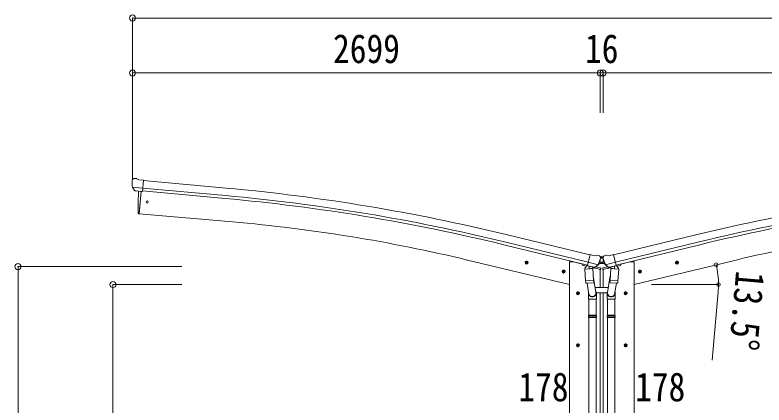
# Model space of a CAD drawing. Units: millimetres at full size. Extents: x -9783 to 9892, y -6828 to 6752.
# Drawn here: x -7562 to -3241, y -2162 to 85 of the extents above; entities that cross this region are included whole.
import ezdxf
from ezdxf.enums import TextEntityAlignment as Align

# ---------------------------------------------------------------- set-up
doc = ezdxf.new("R2010")
doc.units = ezdxf.units.MM
doc.header["$LTSCALE"] = 35
doc.header["$PDMODE"] = 32
doc.header["$PDSIZE"] = 35
for name, color, linetype, lineweight in [('0-1_本体', 4, 'Continuous', 9), ('0-2_部品', 7, 'Continuous', 9), ('0-7_合掌部品', 3, 'Continuous', 9), ('0-A_寸法', 6, 'Continuous', 9)]:
    doc.layers.add(name, color=color, linetype=linetype, lineweight=lineweight)
doc.styles.add('ＭＳ ゴシック', font='')
doc.styles.get('ＭＳ ゴシック').set_extended_font_data('MS Gothic')

msp = doc.modelspace()

# ---------------------------------------------------------------- linework, layer by layer
at = {"layer": '0-1_本体'}
for p, q in [((-6821.89, -868.93), (-6344.37, -912.13)), ((-6834.35, -931.09), (-6845.6, -1059.69)), ((-6827.12, -928.7), (-6349.78, -971.89)), ((-6825.65, -911.93), (-6348.26, -955.12)), ((-6845.6, -1059.69), (-6307.66, -1106.76)), ((-4245.05, -1297.75), (-4727.92, -1180.27)), ((-4108.52, -1297.75), (-3625.65, -1180.27)), ((-4259.06, -1356.09), (-4742.11, -1238.61)), ((-4255.12, -1339.72), (-4738.13, -1222.25)), ((-4098.45, -1339.72), (-3615.44, -1222.25)), ((-4094.51, -1356.09), (-3611.46, -1238.61)), ((-4951.66, -1326.71), (-4363.61, -1467.89)), ((-4363.58, -1337.9), (-4363.58, -4217.9)), ((-4363.58, -1337.9), (-4339.58, -1337.9)), ((-4287.57, -1350.38), (-4339.58, -1337.9)), ((-4066, -1350.38), (-4013.99, -1337.9)), ((-3989.99, -1337.9), (-4013.99, -1337.9)), ((-3989.99, -1337.9), (-3989.99, -4217.9)), ((-3401.91, -1326.71), (-3989.96, -1467.89)), ((-4185.58, -1485.74), (-4185.58, -1381.34)), ((-4167.99, -1485.74), (-4167.99, -1381.34)), ((-4185.58, -4217.9), (-4185.58, -1515.74)), ((-4167.99, -4217.9), (-4167.99, -1515.74))]:
    msp.add_line(p, q, dxfattribs=at)
for centre, radius, start, end in [((-7340.5, -11922.14), 11054.98, 76.33027, 84.83134), ((-1013.07, -11922.14), 11054.98, 95.16866, 103.66973), ((-7340.5, -11922.14), 10994.98, 76.33027, 84.83026), ((-7340.5, -11922.14), 11011.82, 76.33027, 84.83026), ((-1013.07, -11922.14), 11011.82, 95.16974, 103.66973), ((-1013.07, -11922.14), 10994.98, 95.16974, 103.66973), ((-7106.67, -10322.41), 9250.23, 76.52809, 85.04475), ((-1246.9, -10322.41), 9250.23, 94.95525, 103.47191)]:
    msp.add_arc(centre, radius, start, end, dxfattribs=at)
at = {"layer": '0-2_部品'}
for p, q in [((-6885.11, -864.16), (-6885.23, -865.5)), ((-6884.05, -862.12), (-6878.56, -857.51)), ((-6874.91, -856.36), (-6861.25, -857.56)), ((-6848.29, -864.72), (-6860.01, -857.95)), ((-6884.58, -907.01), (-6825.67, -912.16)), ((-6848.29, -864.72), (-6821.72, -867.04)), ((-6827.38, -931.7), (-6821.72, -867.04)), ((-6873.33, -926.49), (-6884.27, -907.55)), ((-6870.95, -927.89), (-6863.24, -928.56)), ((-6845.4, -1057.42), (-6834.35, -931.09)), ((-6837.34, -930.83), (-6827.38, -931.7)), ((-6848.26, -1059.8), (-6845.65, -1060.19)), ((-6845.65, -1060.19), (-6845.4, -1057.42)), ((-4218.65, -1302.01), (-4244.58, -1295.79)), ((-4134.92, -1302.01), (-4108.99, -1295.79)), ((-4601.08, -1344.13), (-4620.53, -1339.46)), ((-4618.11, -1340.04), (-4612.94, -1334.6)), ((-4613.14, -1351.52), (-4608.47, -1332.07)), ((-4612.94, -1334.6), (-4605.64, -1336.35)), ((-4605.64, -1336.35), (-4603.51, -1343.55)), ((-4218.65, -1302.01), (-4205.39, -1299.31)), ((-4190.9, -1302.5), (-4204.09, -1299.34)), ((-4187.81, -1304.75), (-4183.95, -1311.05)), ((-4183.59, -1313.33), (-4183.87, -1314.48)), ((-4169.98, -1313.33), (-4169.7, -1314.48)), ((-4165.76, -1304.75), (-4169.62, -1311.05)), ((-4162.67, -1302.5), (-4149.48, -1299.34)), ((-4134.92, -1302.01), (-4148.18, -1299.31)), ((-3752.49, -1344.13), (-3733.04, -1339.46)), ((-3747.93, -1336.35), (-3750.06, -1343.55)), ((-3740.63, -1334.6), (-3747.93, -1336.35)), ((-3740.43, -1351.52), (-3745.1, -1332.07)), ((-3735.46, -1340.04), (-3740.63, -1334.6)), ((-4615.98, -1347.24), (-4618.11, -1340.04)), ((-4287.57, -1349.16), (-4287.57, -1352.91)), ((-4264.6, -1362.37), (-4283.74, -1357.77)), ((-4274.72, -1379.19), (-4229.03, -1375.99)), ((-4270.05, -1446.02), (-4274.72, -1379.19)), ((-4260.3, -1357.42), (-4273.62, -1372.74)), ((-4273.62, -1372.74), (-4273.17, -1379.08)), ((-4259.36, -1357.35), (-4260.3, -1357.42)), ((-4256.27, -1359.83), (-4257.8, -1359.46)), ((-4219.57, -1368.64), (-4256.27, -1359.83)), ((-4197.64, -1353.63), (-4255.15, -1339.83)), ((-4250.32, -1361.65), (-4249.3, -1376.26)), ((-4222.11, -1370.65), (-4247.93, -1377.08)), ((-4230.81, -1372.81), (-4230.58, -1376.1)), ((-4229.03, -1375.99), (-4224.36, -1442.83)), ((-4183.02, -1381.95), (-4226.04, -1371.62)), ((-4217.2, -1369.11), (-4224.72, -1367.31)), ((-4221.41, -1368.86), (-4221.36, -1369.61)), ((-4218.04, -1369), (-4219.57, -1368.64)), ((-4214.5, -1368.54), (-4198.12, -1354.05)), ((-4211.47, -1365.87), (-4185.32, -1372.15)), ((-4183.02, -1375.06), (-4183.02, -1381.95)), ((-4170.55, -1381.95), (-4127.53, -1371.62)), ((-4170.55, -1375.06), (-4170.55, -1381.95)), ((-4142.1, -1365.87), (-4168.26, -1372.15)), ((-4155.93, -1353.63), (-4098.42, -1339.83)), ((-4139.07, -1368.54), (-4155.45, -1354.05)), ((-4136.37, -1369.11), (-4128.85, -1367.31)), ((-4135.53, -1369), (-4134, -1368.64)), ((-4134, -1368.64), (-4097.3, -1359.83)), ((-4132.16, -1368.86), (-4132.21, -1369.61)), ((-4131.46, -1370.65), (-4105.64, -1377.08)), ((-4124.54, -1375.99), (-4129.21, -1442.83)), ((-4078.85, -1379.19), (-4124.54, -1375.99)), ((-4122.76, -1372.81), (-4122.99, -1376.1)), ((-4103.25, -1361.65), (-4104.27, -1376.26)), ((-4097.3, -1359.83), (-4095.77, -1359.46)), ((-4094.21, -1357.35), (-4093.27, -1357.42)), ((-4093.27, -1357.42), (-4079.95, -1372.74)), ((-4088.97, -1362.37), (-4069.83, -1357.77)), ((-4083.53, -1446.02), (-4078.85, -1379.19)), ((-4079.95, -1372.74), (-4080.4, -1379.08)), ((-4066, -1349.16), (-4066, -1352.91)), ((-3737.6, -1347.24), (-3735.46, -1340.04)), ((-4387.15, -1395.49), (-4406.6, -1390.82)), ((-4404.17, -1391.41), (-4399.01, -1385.96)), ((-4402.04, -1398.6), (-4404.17, -1391.41)), ((-4399.21, -1402.88), (-4394.54, -1383.43)), ((-4399.01, -1385.96), (-4391.71, -1387.71)), ((-4391.71, -1387.71), (-4389.58, -1394.91)), ((-4226.09, -1418.06), (-4210.18, -1514.23)), ((-4127.48, -1418.06), (-4143.39, -1514.23)), ((-3966.42, -1395.49), (-3946.97, -1390.82)), ((-3961.86, -1387.71), (-3963.99, -1394.91)), ((-3954.56, -1385.96), (-3961.86, -1387.71)), ((-3954.36, -1402.88), (-3959.03, -1383.43)), ((-3949.4, -1391.41), (-3954.56, -1385.96)), ((-3951.53, -1398.6), (-3949.4, -1391.41)), ((-4270.05, -1446.02), (-4224.36, -1442.83)), ((-4270.03, -1446.02), (-4269.14, -1458.72)), ((-4225.34, -1457.43), (-4267.04, -1460.35)), ((-4261.61, -1459.97), (-4250.88, -1523.56)), ((-4223.5, -1455.3), (-4224.37, -1442.83)), ((-4223.89, -1456.65), (-4223.89, -1456.65)), ((-4130.07, -1455.3), (-4129.2, -1442.83)), ((-4129.68, -1456.65), (-4129.68, -1456.65)), ((-4083.53, -1446.02), (-4129.21, -1442.83)), ((-4128.23, -1457.43), (-4086.53, -1460.35)), ((-4091.96, -1459.97), (-4102.69, -1523.56)), ((-4083.54, -1446.02), (-4084.43, -1458.72)), ((-4321.08, -1514.38), (-4314.58, -1510.63)), ((-4314.58, -1528.14), (-4314.58, -1508.14)), ((-4314.58, -1510.63), (-4308.08, -1514.38)), ((-4138.68, -1485.74), (-4214.89, -1485.74)), ((-4038.99, -1510.63), (-4045.49, -1514.38)), ((-4038.99, -1528.14), (-4038.99, -1508.14)), ((-4032.49, -1514.38), (-4038.99, -1510.63)), ((-4324.58, -1518.14), (-4304.58, -1518.14)), ((-4308.08, -1521.89), (-4314.58, -1525.64)), ((-4308.08, -1514.38), (-4308.08, -1521.89)), ((-4254.03, -1516.74), (-4254.03, -1551.39)), ((-4254.03, -1551.39), (-4208.03, -1551.39)), ((-4252.03, -1551.39), (-4252.03, -1645.39)), ((-4210.03, -1551.39), (-4210.03, -1645.39)), ((-4208.05, -1515.74), (-4145.52, -1515.74)), ((-4208.03, -1551.39), (-4208.03, -1517.04)), ((-4145.55, -1551.39), (-4145.55, -1517.04)), ((-4099.55, -1551.39), (-4145.55, -1551.39)), ((-4143.55, -1551.39), (-4143.55, -1645.39)), ((-4101.55, -1551.39), (-4101.55, -1645.39)), ((-4099.55, -1516.74), (-4099.55, -1551.39)), ((-4028.99, -1518.14), (-4048.99, -1518.14)), ((-4045.49, -1514.38), (-4045.49, -1521.89)), ((-4045.49, -1521.89), (-4038.99, -1525.64)), ((-4254.03, -1647.39), (-4253.03, -1645.39)), ((-4254.03, -1647.39), (-4208.03, -1647.39)), ((-4254.03, -1647.39), (-4254.03, -1655.39)), ((-4254.03, -1655.39), (-4208.03, -1655.39)), ((-4254.03, -1655.39), (-4253.03, -1657.39)), ((-4253.03, -1645.39), (-4209.03, -1645.39)), ((-4253.03, -1657.39), (-4209.03, -1657.39)), ((-4252.03, -1657.39), (-4252.03, -2598.13)), ((-4210.03, -1657.39), (-4210.03, -2598.13)), ((-4208.03, -1647.39), (-4209.03, -1645.39)), ((-4145.55, -1647.39), (-4144.55, -1645.39)), ((-4099.55, -1647.39), (-4145.55, -1647.39)), ((-4099.55, -1655.39), (-4145.55, -1655.39)), ((-4100.55, -1645.39), (-4144.55, -1645.39)), ((-4100.55, -1657.39), (-4144.55, -1657.39)), ((-4143.55, -1657.39), (-4143.55, -2598.13)), ((-4101.55, -1657.39), (-4101.55, -2598.13)), ((-4099.55, -1647.39), (-4100.55, -1645.39)), ((-4099.55, -1655.39), (-4100.55, -1657.39)), ((-4099.55, -1647.39), (-4099.55, -1655.39)), ((-4321.08, -1814.38), (-4314.58, -1810.63)), ((-4314.58, -1828.14), (-4314.58, -1808.14)), ((-4314.58, -1810.63), (-4308.08, -1814.38)), ((-4308.08, -1814.38), (-4308.08, -1821.89)), ((-4038.99, -1810.63), (-4045.49, -1814.38)), ((-4045.49, -1814.38), (-4045.49, -1821.89)), ((-4038.99, -1828.14), (-4038.99, -1808.14)), ((-4032.49, -1814.38), (-4038.99, -1810.63)), ((-4324.58, -1818.14), (-4304.58, -1818.14)), ((-4308.08, -1821.89), (-4314.58, -1825.64)), ((-4028.99, -1818.14), (-4048.99, -1818.14)), ((-4045.49, -1821.89), (-4038.99, -1825.64))]:
    msp.add_line(p, q, dxfattribs=at)
for points in [[(-6884.66, -906.37), (-6884.37, -907.36), (-6884.27, -907.55)], [(-6837.34, -930.83), (-6837.61, -930.9), (-6862.99, -928.68), (-6863.24, -928.56)], [(-6850.8, -1056.97), (-6851.64, -1031.34), (-6851.84, -1004.84), (-6851.36, -978.36), (-6850.22, -951.88), (-6848.72, -929.93)], [(-4250.01, -1361.24), (-4259.73, -1358.9), (-4244.58, -1295.79)], [(-4103.56, -1361.24), (-4093.84, -1358.9), (-4108.99, -1295.79)], [(-4603.51, -1343.55), (-4608.68, -1348.99), (-4615.98, -1347.24)], [(-4250.01, -1361.24), (-4249.77, -1361.39), (-4225, -1367.33), (-4224.72, -1367.31)], [(-4197.37, -1353.06), (-4197.96, -1353.9), (-4198.12, -1354.05)], [(-4156.2, -1353.06), (-4155.61, -1353.9), (-4155.45, -1354.05)], [(-4103.56, -1361.24), (-4103.8, -1361.39), (-4128.57, -1367.33), (-4128.85, -1367.31)], [(-3750.06, -1343.55), (-3744.89, -1348.99), (-3737.6, -1347.24)], [(-4389.58, -1394.91), (-4394.74, -1400.35), (-4402.04, -1398.6)], [(-3963.99, -1394.91), (-3958.83, -1400.35), (-3951.53, -1398.6)], [(-4314.58, -1525.64), (-4321.08, -1521.89), (-4321.08, -1514.38)], [(-4038.99, -1525.64), (-4032.49, -1521.89), (-4032.49, -1514.38)], [(-4208.03, -1647.39), (-4208.03, -1655.39), (-4209.03, -1657.39)], [(-4145.55, -1647.39), (-4145.55, -1655.39), (-4144.55, -1657.39)], [(-4314.58, -1825.64), (-4321.08, -1821.89), (-4321.08, -1814.38)], [(-4038.99, -1825.64), (-4032.49, -1821.89), (-4032.49, -1814.38)]]:
    msp.add_lwpolyline(points, dxfattribs=at)
for centre, radius in [((-6799.58, -992.55), 6.5), ((-4610.81, -1341.8), 8.5), ((-4610.81, -1341.8), 7.7), ((-4610.81, -1341.8), 6.5), ((-3742.76, -1341.8), 8.5), ((-3742.76, -1341.8), 7.7), ((-3742.76, -1341.8), 6.5), ((-4396.87, -1393.16), 8.5), ((-4396.87, -1393.16), 7.7), ((-4396.87, -1393.16), 6.5), ((-3956.7, -1393.16), 8.5), ((-3956.7, -1393.16), 7.7), ((-3956.7, -1393.16), 6.5), ((-4314.58, -1518.14), 8.5), ((-4314.58, -1518.14), 7.7), ((-4314.58, -1518.14), 6.5), ((-4038.99, -1518.14), 8.5), ((-4038.99, -1518.14), 7.7), ((-4038.99, -1518.14), 6.5), ((-4314.58, -1818.14), 8.5), ((-4314.58, -1818.14), 7.7), ((-4314.58, -1818.14), 6.5), ((-4038.99, -1818.14), 8.5), ((-4038.99, -1818.14), 7.7), ((-4038.99, -1818.14), 6.5)]:
    msp.add_circle(centre, radius, dxfattribs=at)
for centre, radius, start, end in [((-6875.35, -861.35), 5, 85.00648, 129.99352), ((-6861.51, -860.55), 3, 60, 85), ((-6683.6, -883.14), 202.4, 175, 186.5915), ((-6847.82, -1056.83), 3, 182.53781, 261.49678), ((-4204.79, -1302.25), 3, 76.5, 101.5), ((-4380.67, -1267.23), 202.4, 334.90875, 346.5), ((-4192.07, -1307.36), 5, 31.5, 76.5), ((-3972.9, -1267.23), 202.4, 193.5, 205.09125), ((-4161.5, -1307.36), 5, 103.5, 148.5), ((-4148.78, -1302.25), 3, 78.5, 103.5), ((-4282.57, -1352.91), 5, 180, 256.5), ((-4257.69, -1358.97), 0.5, 221.23754, 256.5), ((-4250.92, -1361.73), 0.604, 7.79405, 79.40158), ((-4248.28, -1376.11), 1.03, 188.03431, 289.96103), ((-4222.35, -1369.68), 1, 284, 4), ((-4220.91, -1368.83), 0.5, 76.5, 184), ((-4217.92, -1368.52), 0.5, 256.5, 291.76246), ((-4212.33, -1365.04), 1.5, 273.95806, 311.5), ((-4186.02, -1375.06), 3, 0, 76.5), ((-4167.55, -1375.06), 3, 103.5, 180), ((-4141.24, -1365.04), 1.5, 228.5, 266.04194), ((-4135.65, -1368.52), 0.5, 248.23754, 283.5), ((-4132.66, -1368.83), 0.5, 356, 103.5), ((-4131.22, -1369.68), 1, 176, 256), ((-4105.29, -1376.11), 1.03, 250.03897, 351.96569), ((-4102.65, -1361.73), 0.604, 100.59842, 172.20595), ((-4095.88, -1358.97), 0.5, 283.5, 318.76246), ((-4071, -1352.91), 5, 283.5, 0), ((-4267.18, -1458.35), 2, 190.53157, 274), ((-4225.48, -1455.44), 2, 274, 322.59038), ((-4225.44, -1455.47), 1.95, 322.52234, 4.95983), ((-4128.13, -1455.47), 1.95, 175.04017, 217.47766), ((-4128.09, -1455.44), 2, 217.40962, 266), ((-4086.39, -1458.35), 2, 266, 349.46843), ((-4238.03, -1517.04), 30, 0, 2.54858), ((-4115.55, -1517.04), 30, 177.45142, 180)]:
    msp.add_arc(centre, radius, start, end, dxfattribs=at)
for centre, major_axis, ratio, start_param, end_param in [((-6882.11, -864.41), (-2.71, -1.31), 0.997474, 4.9606201, 5.7465286), ((-6889.44, -860.11), (15.35, 3.44), 0.101033, 0.3078116, 0.3080427), ((-6870.73, -924.98), (-1.62, -2.54), 0.997631, 5.8041905, 6.6006116), ((-6870.61, -924.79), (3.5, 2.17), 0.650902, 4.0958226, 4.1686332), ((-6870.68, -924.9), (-1.62, -2.54), 0.997631, 0.3902369, 0.4789948), ((-4186.51, -1312.61), (1.57, -2.57), 0.99628, 0.7835347, 1.5707963), ((-4167.06, -1312.61), (-1.57, -2.57), 0.99628, 4.712389, 5.4996506), ((-4216.51, -1366.19), (0.73, -2.92), 0.997631, 5.8041905, 5.8929484), ((-4216.54, -1366.06), (-2.63, 3.16), 0.650902, 2.1145521, 2.1873627), ((-4216.48, -1366.29), (0.73, -2.92), 0.997631, 5.965759, 6.7621801), ((-4137.09, -1366.29), (-0.73, -2.92), 0.997631, 5.8041905, 6.6006116), ((-4137.03, -1366.06), (2.63, 3.16), 0.650902, 4.0958226, 4.1686332), ((-4137.06, -1366.19), (-0.73, -2.92), 0.997631, 0.3902369, 0.4789948), ((-4231.03, -1516.74), (-23, 0), 0.996195, 6.0000678, 10.0103449), ((-4231.03, -1516.74), (-21, 0), 0.996195, 0.3319459, 3.3482706), ((-4122.55, -1516.74), (23, 0), 0.996195, 2.5560258, 6.5663028), ((-4122.55, -1516.74), (21, 0), 0.996195, 2.9349147, 5.9512394)]:
    msp.add_ellipse(centre, major_axis=major_axis, ratio=ratio, start_param=start_param, end_param=end_param, dxfattribs=at)
at = {"layer": '0-7_合掌部品', "color": 7}
for p, q in [((-4185.29, -1320.04), (-4185.29, -1343.54)), ((-4184.21, -1310.62), (-4184.04, -1309.04)), ((-4169.54, -1309.04), (-4184.04, -1309.04)), ((-4175.53, -1313.76), (-4174.69, -1313.76)), ((-4169.36, -1310.62), (-4169.54, -1309.04)), ((-4168.29, -1320.04), (-4168.29, -1343.54)), ((-4211.34, -1366.16), (-4190.29, -1347.54)), ((-4196.45, -1350.99), (-4191.28, -1346.41)), ((-4190.29, -1346.04), (-4183.83, -1346.04)), ((-4163.29, -1347.54), (-4190.29, -1347.54)), ((-4183.54, -1346.54), (-4185.29, -1343.54)), ((-4183.54, -1346.54), (-4170.04, -1346.54)), ((-4175.53, -1342.46), (-4174.69, -1342.46)), ((-4170.04, -1346.54), (-4168.29, -1343.54)), ((-4169.74, -1346.04), (-4163.29, -1346.04)), ((-4142.24, -1366.16), (-4163.29, -1347.54)), ((-4157.12, -1350.99), (-4162.29, -1346.41))]:
    msp.add_line(p, q, dxfattribs=at)
for points in [[(-4178.05, -1312.92), (-4178.89, -1312.92), (-4178.89, -1313.76), (-4178.05, -1313.76)], [(-4176.37, -1312.08), (-4176.37, -1311.24), (-4177.21, -1311.24), (-4177.21, -1312.08)], [(-4177.21, -1314.6), (-4177.21, -1315.44), (-4176.37, -1315.44), (-4176.37, -1314.6)], [(-4174.69, -1313.76), (-4174.69, -1312.92), (-4175.53, -1312.92)], [(-4178.05, -1341.62), (-4178.89, -1341.62), (-4178.89, -1342.46), (-4178.05, -1342.46)], [(-4176.37, -1340.78), (-4176.37, -1339.94), (-4177.21, -1339.94), (-4177.21, -1340.78)], [(-4177.21, -1343.3), (-4177.21, -1344.14), (-4176.37, -1344.14), (-4176.37, -1343.3)], [(-4174.69, -1342.46), (-4174.69, -1341.62), (-4175.53, -1341.62)]]:
    msp.add_lwpolyline(points, dxfattribs=at)
for centre in [(-4176.79, -1313.34), (-4176.79, -1342.04)]:
    msp.add_circle(centre, 3.5, dxfattribs=at)
for centre, radius, start, end in [((-4178.05, -1312.08), 0.84, 270, 0), ((-4178.05, -1314.6), 0.84, 0, 90), ((-4175.53, -1312.08), 0.84, 180, 270), ((-4175.53, -1314.6), 0.84, 90, 180), ((-4190.29, -1347.54), 1.5, 90, 131.5), ((-4178.05, -1340.78), 0.84, 270, 0), ((-4178.05, -1343.3), 0.84, 0, 90), ((-4175.53, -1340.78), 0.84, 180, 270), ((-4175.53, -1343.3), 0.84, 90, 180), ((-4163.29, -1347.54), 1.5, 48.5, 90)]:
    msp.add_arc(centre, radius, start, end, dxfattribs=at)
at = {"layer": '0-A_寸法'}
for p, q in [((-6884.19, 67.73), (-6884.19, -248.89)), ((-6884.19, 67.73), (-1470.19, 67.73)), ((-6884.19, -248.89), (-6884.19, -861.11)), ((-6884.19, -248.89), (-4185.19, -248.89)), ((-4185.19, -248.89), (-4185.19, -477.89)), ((-4185.19, -248.89), (-4185.19, -477.89)), ((-4185.19, -248.89), (-4169.19, -248.89)), ((-4169.19, -248.89), (-4169.19, -477.89)), ((-4169.19, -248.89), (-4169.19, -477.89)), ((-4169.19, -248.89), (-4169.19, -477.89)), ((-4169.19, -248.89), (-1470.19, -248.89)), ((-7544.76, -1364.89), (-6599.68, -1364.89)), ((-7544.76, -3667.89), (-7544.76, -1364.89)), ((-6996.79, -1467.89), (-6599.68, -1467.89)), ((-6996.79, -3667.89), (-6996.79, -1467.89)), ((-3889.25, -1467.89), (-3502.4, -1467.89)), ((-3505.25, -1510.35), (-3539.62, -1902.85))]:
    msp.add_line(p, q, dxfattribs=at)
for centre in [(-3516.85, -1354.23), (-3503.4, -1467.89)]:
    msp.add_circle(centre, 10.62, dxfattribs=at)
for start, end in [(0, 13.5), (354.99678, 0)]:
    msp.add_arc((-3990.25, -1467.89), 486.86, start, end, dxfattribs=at)
for p in [(-6884.19, 67.73), (-6884.19, -248.89), (-4185.19, -248.89), (-4169.19, -248.89), (-7544.76, -1364.89), (-6996.79, -1467.89)]:
    msp.add_point(p, dxfattribs=at)

# ---------------------------------------------------------------- texts
at = {"layer": '0-A_寸法', "color": 7, "style": 'ＭＳ ゴシック', "width": 0.85}
for s, p in [('2699', (-5727.19, -241.89)), ('16', (-4273.44, -241.89)), ('178', (-4657.95, -2191.07)), ('178', (-3984.37, -2191.07))]:
    msp.add_text(s, height=166.8, dxfattribs=at).set_placement(p, align=Align.BOTTOM_LEFT)
msp.add_text('13.5°', height=166.8, rotation=264.997, dxfattribs=at).set_placement((-3451.25, -1380.81), align=Align.BOTTOM_LEFT)

doc.saveas('drawing.dxf')
